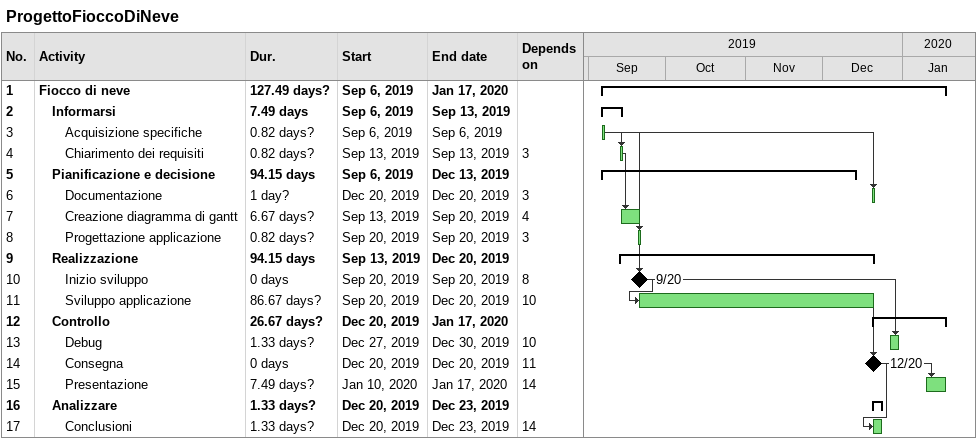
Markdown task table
ProgettoFioccoDiNeve

| ID | Level | Task | Duration | Start | Finish | Predecessors |
|---|---|---|---|---|---|---|
| 1 | 1 | **Fiocco di neve** | 127.49d? | 2019-09-06 | 2020-01-17 |  |
| 2 | 2 | **Informarsi** | 7.49d | 2019-09-06 | 2019-09-13 |  |
| 3 | 3 | Acquisizione specifiche | 0.82d? | 2019-09-06 | 2019-09-06 |  |
| 4 | 3 | Chiarimento dei requisiti | 0.82d? | 2019-09-13 | 2019-09-13 | 3 |
| 5 | 2 | **Pianificazione e decisione** | 94.15d | 2019-09-06 | 2019-12-13 |  |
| 6 | 3 | Documentazione | 1d? | 2019-12-20 | 2019-12-20 | 3 |
| 7 | 3 | Creazione diagramma di gantt | 6.67d? | 2019-09-13 | 2019-09-20 | 4 |
| 8 | 3 | Progettazione applicazione | 0.82d? | 2019-09-20 | 2019-09-20 | 3 |
| 9 | 2 | **Realizzazione** | 94.15d | 2019-09-13 | 2019-12-20 |  |
| 10 | 3 | Inizio sviluppo | 0d | 2019-09-20 | 2019-09-20 | 8 |
| 11 | 3 | Sviluppo applicazione | 86.67d? | 2019-09-20 | 2019-12-20 | 10 |
| 12 | 2 | **Controllo** | 26.67d? | 2019-12-20 | 2020-01-17 |  |
| 13 | 3 | Debug | 1.33d? | 2019-12-27 | 2019-12-30 | 10 |
| 14 | 3 | Consegna | 0d | 2019-12-20 | 2019-12-20 | 11 |
| 15 | 3 | Presentazione | 7.49d? | 2020-01-10 | 2020-01-17 | 14 |
| 16 | 2 | **Analizzare** | 1.33d? | 2019-12-20 | 2019-12-23 |  |
| 17 | 3 | Conclusioni | 1.33d? | 2019-12-20 | 2019-12-23 | 14 |
